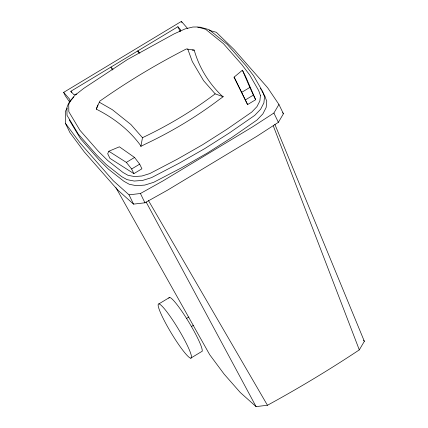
<?xml version="1.0" encoding="UTF-8"?>
<svg xmlns="http://www.w3.org/2000/svg" width="428" height="428" viewBox="0 0 428 428"><rect width="100%" height="100%" fill="white"/><g stroke="black" fill="none" stroke-linecap="round" stroke-linejoin="round"><path stroke-width="0.64" d="M140.903 146.349L142.476 137.682A245.672 141.962 -25.8 0 0 215.161 93.855L223.197 96.728L219.083 99.66A248.952 143.862 -25.8 0 1 145.536 144.006L140.903 146.349L139.967 144.632A299.108 172.842 -25.8 0 0 96.289 109.156L97.835 104.935M96.289 109.156L99.767 101.169C127.357 81.721 156.316 64.328 186.362 48.958L194.205 50.119A299.108 172.842 -25.8 0 0 221.517 95.465L223.197 96.728M108.835 151.239L107.69 153.706L109.937 158.355L133.878 173.645L141.93 168.787L139.683 164.143L134.542 157.461L119.391 146.804L108.835 151.239L126.351 162.394L131.631 168.996L133.878 173.645M67.132 108.14L65.307 111.564L65.409 123.269L69.898 132.557L84.359 152.015L117.764 190.048L133.541 204.129L144.931 202.792L167.455 190.203L256.998 136.211L278.387 122.322L283.427 113.757L278.933 104.469L267.612 87.703L234.207 49.664L216.311 32.282L209.287 30.351M65.409 123.269L79.87 142.722L113.276 180.76L129.053 194.842L140.438 193.504L162.966 180.91L252.509 126.918L273.893 113.035L278.933 104.469M115.945 187.683L209.709 354.71L224.17 374.168L240.29 392.519L256.067 406.6L267.452 405.263A733.084 423.618 -25.8 0 0 359.306 349.879L364.346 341.314L274.872 124.361M179.749 31.581L180.787 30.019L177.893 26.729L70.85 91.271L71.412 92.432M73.814 96.953L68.598 103.26L66.907 107.503L66.998 115.276L78.308 134.135L96.835 155.23L106.272 164.571L121.675 176.641L127.079 179.664L134.205 181.044L142.578 180.429L151.437 177.668L179.455 163.052L204.862 148.553L229.328 132.985L254.724 115.389L260.625 109.252L263.905 102.843L264.509 96.803L262.701 91.608L253.579 75.756L245.752 65.441L227.225 44.346L209.046 29.628L200.149 27.167L197.747 27.178M234.1 77.147L242.409 70.203L245.447 76.152L255.639 99.729L247.587 104.587L234.1 77.147L247.587 104.587M69.834 102.287L65.34 95.867L63.654 92.384L181.386 21.4L187.56 28.43M241.649 92.384L249.861 87.43L242.409 70.203M126.351 162.394L134.542 157.461M245.346 99.938L253.397 95.086L249.861 87.43M131.631 168.996L139.683 164.143M158.906 303.885L169.643 297.412M186.581 318.416L188.866 317.041M191.353 326.564L193.638 325.189M190.701 358.166A31.586 4.077 58.9 0 0 171.27 317.972A31.586 4.077 58.9 0 0 162.469 316.988A31.586 4.077 58.9 0 0 190.701 358.166L201.438 351.698A31.586 4.077 58.9 0 0 188.497 321.567A31.586 4.077 58.9 0 0 168.873 298.198M76.863 94.069L73.739 94.561L70.85 91.271M192.209 50.087L194.205 50.119M99.366 102.249L112.345 109.691L130.915 124.521L142.476 137.682M215.161 93.855L203.6 80.694L192.279 61.493L187.726 48.969M139.854 53.254L137.795 50.911L138.635 52.649M113.008 69.438L110.954 67.094L112.355 69.994M63.654 92.384L69.834 99.414L69.855 101.811M282.694 112.676L283.427 113.757M363.613 340.233L364.346 341.314M69.245 119.92L80.555 138.784L99.082 159.874L108.519 169.221L123.922 181.29L129.326 184.308L136.452 185.693L144.819 185.078L153.684 182.312L181.702 167.701L207.104 153.197L231.575 137.629L256.971 120.033L262.872 113.896L266.152 107.487L266.756 101.447L264.948 96.257L261.69 90.592M148.398 200.47L267.452 405.263M260.385 88.329L261.037 89.457M146.141 202.027L256.067 406.6M273.893 113.035L278.387 122.322M253.397 95.086L255.639 99.729M181.386 21.4L181.943 22.561M177.893 26.729L180.14 31.372M140.438 193.504L144.931 202.792M129.053 194.842L133.541 204.129M273.294 125.875L359.306 349.879M260.433 95.508L259.871 100.944L256.934 106.674L251.707 112.125L226.781 129.368L202.492 144.808L177.283 159.211L149.816 173.559L141.946 176.004L134.467 176.555L128.047 175.33L123.002 172.479L107.733 160.521L98.36 151.245L79.934 130.267L68.838 111.745L68.731 104.566L70.165 101.013L74.804 95.396L83.824 88.323L127.539 59.471L174.116 33.882L185.014 28.944L192.889 27.018L197.41 26.98L205.627 29.275L223.48 43.715L241.906 64.692L249.674 74.937L258.71 90.65L260.433 95.508"/></g></svg>
